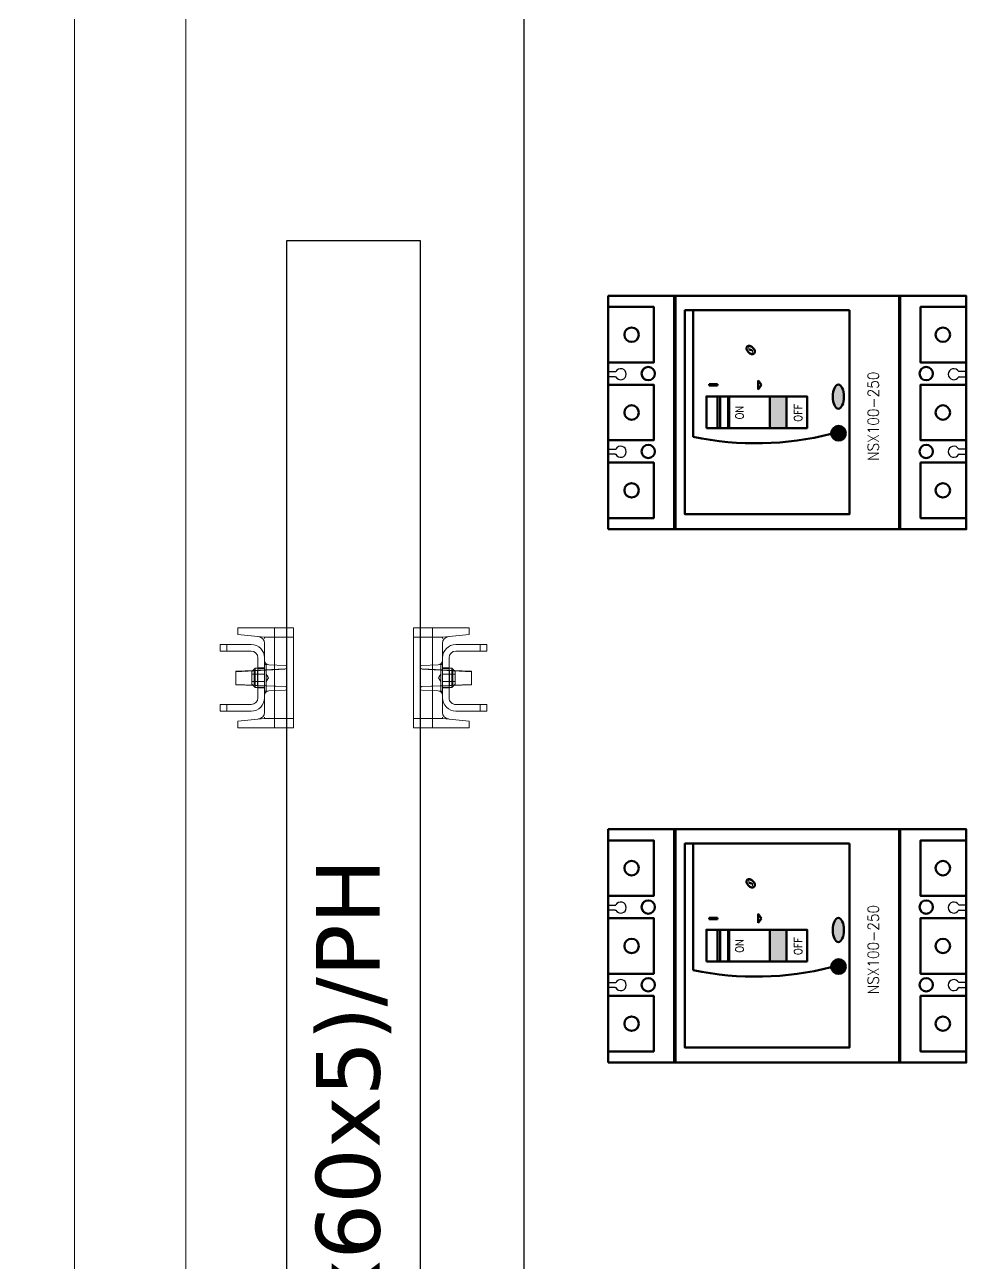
# Model space of a CAD drawing. Header units: millimetres. Extents: x -116965 to 323937, y 291661 to 566926.
# Drawn here: x -41560 to -41137, y 346724 to 347282 of the extents above; entities that cross this region are included whole.
import ezdxf
from ezdxf.enums import TextEntityAlignment as Align

# ---------------------------------------------------------------- set-up
doc = ezdxf.new("R2010")
doc.units = ezdxf.units.MM
doc.layers.get('0').update_dxf_attribs({"lineweight": 18})
doc.layers.add('C00-00-00', color=7, linetype='Continuous')
for name, color, linetype, lineweight in [('H', 7, 'Continuous', 100), ('hw_Text', 7, 'Continuous', 13), ('P', 250, 'Continuous', 100)]:
    doc.layers.add(name, color=color, linetype=linetype, lineweight=lineweight)
doc.styles.add('HW_Standard', font='complex.shx', dxfattribs={"width": 0.9})
doc.styles.get("Standard").update_dxf_attribs({"font": 'arial.ttf'})

# ---------------------------------------------------------------- blocks, each defined once
blk = doc.blocks.new('*U1599')
blk.add_lwpolyline([(1050, 2200), (1050, 0), (1100, 0), (1100, 2200)], close=True)
blk = doc.blocks.new('*U1443')
blk.add_lwpolyline([(0, 2200), (0, 0), (50, 0), (50, 2200)], close=True)
blk = doc.blocks.new('*U1771')
h = blk.add_hatch(color=254)
edge = h.paths.add_edge_path()
edge.add_spline(control_points=[(5.56, 1.78), (5.58, 1.82), (5.59, 1.87), (5.62, 1.95), (5.64, 2), (5.65, 2.04)], knot_values=[-0.183546, -0.183546, -0.183546, -0.183546, -0.091771, -0.091771, 0, 0, 0, 0], degree=3, periodic=0)
edge.add_line((5.65, 2.04), (5.27, 2.04))
edge.add_ellipse((6.4, 1.52), major_axis=(1.3, 1.25), ratio=0.66219, start_angle=104.5761, end_angle=114.7583)
edge.add_line((5.1, 1.78), (5.56, 1.78))
edge = h.paths.add_edge_path()
edge.add_spline(control_points=[(5.44, 1.27), (5.46, 1.32), (5.47, 1.36), (5.5, 1.45), (5.52, 1.49), (5.53, 1.53)], knot_values=[-0.183098, -0.183098, -0.183098, -0.183098, -0.091547, -0.091547, 0, 0, 0, 0], degree=3, periodic=0)
edge.add_line((5.53, 1.53), (4.99, 1.53))
edge.add_ellipse((6.4, 1.52), major_axis=(1.3, 1.25), ratio=0.66219, start_angle=124.0962, end_angle=133.9588)
edge.add_line((4.9, 1.27), (5.44, 1.27))
edge = h.paths.add_edge_path()
edge.add_spline(control_points=[(6.75, 1.18), (6.78, 1.32), (6.82, 1.45), (6.89, 1.72), (6.92, 1.85), (6.96, 1.98)], knot_values=[-0.551644, -0.551644, -0.551644, -0.551644, -0.275816, -0.275816, 0, 0, 0, 0], degree=3, periodic=0)
edge.add_spline(control_points=[(6.96, 1.98), (6.96, 1.99), (6.96, 1.99), (6.97, 2.01), (6.97, 2.01), (6.97, 2.01)], knot_values=[-0.018517, -0.018517, -0.018517, -0.018517, -0.010545, -0.010545, 0, 0, 0, 0], degree=3, periodic=0)
edge.add_spline(control_points=[(6.97, 2.01), (6.98, 2.02), (6.98, 2.03), (7, 2.03), (7.01, 2.04), (7.03, 2.04), (7.04, 2.04), (7.05, 2.04)], knot_values=[-0.027221, -0.027221, -0.027221, -0.027221, -0.014514, -0.014514, -0.00734, -0.00734, 0, 0, 0, 0], degree=3, periodic=0)
edge.add_line((7.05, 2.04), (7.44, 2.04))
edge.add_spline(control_points=[(7.44, 2.04), (7.45, 2.1), (7.46, 2.17), (7.49, 2.29), (7.5, 2.36), (7.52, 2.42)], knot_values=[-0.257765, -0.257765, -0.257765, -0.257765, -0.128882, -0.128882, 0, 0, 0, 0], degree=3, periodic=0)
edge.add_line((7.52, 2.42), (6.88, 2.42))
edge.add_spline(control_points=[(6.88, 2.42), (6.76, 2.42), (6.65, 2.4), (6.42, 2.3), (6.33, 2.24), (6.21, 2.11), (6.17, 2.06), (6.13, 1.97), (6.11, 1.94), (6.09, 1.88), (6.09, 1.86), (6.08, 1.83)], knot_values=[-0.86466, -0.86466, -0.86466, -0.86466, -0.632414, -0.632414, -0.431586, -0.431586, -0.283006, -0.283006, -0.174285, -0.174285, 0, 0, 0, 0], degree=3, periodic=0)
edge.add_spline(control_points=[(6.08, 1.83), (6.05, 1.71), (6.02, 1.59), (5.97, 1.36), (5.94, 1.24), (5.91, 1.13)], knot_values=[-0.479158, -0.479158, -0.479158, -0.479158, -0.239583, -0.239583, 0, 0, 0, 0], degree=3, periodic=0)
edge.add_spline(control_points=[(5.91, 1.13), (5.91, 1.12), (5.91, 1.11), (5.9, 1.09), (5.89, 1.08), (5.89, 1.08)], knot_values=[-0.028568, -0.028568, -0.028568, -0.028568, -0.012798, -0.012798, 0, 0, 0, 0], degree=3, periodic=0)
edge.add_spline(control_points=[(5.89, 1.08), (5.88, 1.07), (5.87, 1.05), (5.83, 1.04), (5.83, 1.04), (5.8, 1.03), (5.79, 1.03), (5.79, 1.03)], knot_values=[-0.058564, -0.058564, -0.058564, -0.058564, -0.027343, -0.027343, -0.015539, -0.015539, 0, 0, 0, 0], degree=3, periodic=0)
edge.add_line((5.79, 1.03), (5.39, 1.03))
edge.add_spline(control_points=[(5.39, 1.03), (5.37, 0.96), (5.35, 0.89), (5.31, 0.76), (5.3, 0.69), (5.28, 0.62)], knot_values=[-0.283689, -0.283689, -0.283689, -0.283689, -0.141847, -0.141847, 0, 0, 0, 0], degree=3, periodic=0)
edge.add_line((5.28, 0.62), (5.9, 0.62))
edge.add_spline(control_points=[(5.9, 0.62), (6.07, 0.62), (6.2, 0.65), (6.42, 0.75), (6.52, 0.82), (6.63, 0.94), (6.67, 0.98), (6.73, 1.09), (6.74, 1.14), (6.75, 1.18)], knot_values=[-1.143628, -1.143628, -1.143628, -1.143628, -0.811486, -0.811486, -0.496541, -0.496541, -0.30491, -0.30491, 0, 0, 0, 0], degree=3, periodic=0)
edge = h.paths.add_edge_path()
edge.add_ellipse((6.4, 1.52), major_axis=(1.3, 1.25), ratio=0.66219, start_angle=306, end_angle=315.8697)
edge.add_line((7.91, 1.81), (7.26, 1.81))
edge.add_spline(control_points=[(7.26, 1.81), (7.25, 1.77), (7.24, 1.72), (7.22, 1.64), (7.2, 1.59), (7.19, 1.55)], knot_values=[-0.178881, -0.178881, -0.178881, -0.178881, -0.089455, -0.089455, 0, 0, 0, 0], degree=3, periodic=0)
edge.add_line((7.19, 1.55), (7.83, 1.55))
edge = h.paths.add_edge_path()
edge.add_spline(control_points=[(7.13, 1.3), (7.12, 1.26), (7.11, 1.22), (7.08, 1.13), (7.07, 1.09), (7.06, 1.04)], knot_values=[-0.179952, -0.179952, -0.179952, -0.179952, -0.089977, -0.089977, 0, 0, 0, 0], degree=3, periodic=0)
edge.add_line((7.06, 1.04), (7.56, 1.04))
edge.add_ellipse((6.4, 1.52), major_axis=(1.3, 1.25), ratio=0.66219, start_angle=286.5797, end_angle=296.6533)
edge.add_line((7.72, 1.3), (7.13, 1.3))
at = {"color": 102}
blk.add_ellipse((6.4, 1.52), major_axis=(1.3, 1.25), ratio=0.66219, dxfattribs=at)
blk = doc.blocks.new('*U570')
blk.add_hatch(color=9).paths.add_polyline_path([(45.52, 7.76), (59.77, 7.76), (59.77, 0.34), (45.52, 0.34)])
h = blk.add_hatch(color=1)
edge = h.paths.add_edge_path()
edge.add_arc((43.19, -23.08), 3.31, 0, 360)
h = blk.add_hatch(color=7)
edge = h.paths.add_edge_path()
edge.add_ellipse((59.65, -23.01), major_axis=(-5.42, 0), ratio=0.460829, start_angle=0, end_angle=360)
for p, q in [((104.9, 50.82), (0, 50.82)), ((104.9, 50.32), (0, 50.32)), ((98.53, 42.25), (41.58, 42.25)), ((45.52, 36.32), (45.52, -8.89)), ((45.52, 36.32), (59.77, 36.32)), ((59.77, 36.32), (59.77, -8.89)), ((64.6, 35.13), (64.6, 31.33)), ((64.6, 35.13), (65.2, 35.13)), ((65.2, 35.13), (65.2, 31.33)), ((59.77, 31.34), (45.52, 31.34)), ((59.77, 30.16), (45.52, 30.16)), ((64.6, 31.33), (65.2, 31.33)), ((59.77, 26.53), (45.52, 26.53)), ((45.52, 26.12), (59.77, 26.12)), ((62.9, 13.07), (66.9, 13.07)), ((62.9, 13.07), (64.9, 11.62)), ((66.9, 13.07), (64.9, 11.62)), ((45.52, -8.89), (59.77, -8.89)), ((104.9, -50.32), (0, -50.32)), ((104.9, -50.82), (0, -50.82))]:
    blk.add_line(p, q)
at = {"color": 0}
blk.add_lwpolyline([(0, 80.5), (0, -80.5), (105, -80.5), (105, 80.5)], close=True, dxfattribs=at)
at = {"color": 1}
for points in [[(5, 80.5), (5, 60), (30, 60), (30, 80.5)], [(40, 80.5), (40, 60), (65, 60), (65, 80.5)], [(75, 80.5), (75, 60), (100, 60), (100, 80.5)], [(5, -80.5), (5, -60), (30, -60), (30, -80.5)], [(40, -80.5), (40, -60), (65, -60), (65, -80.5)], [(75, -80.5), (75, -60), (100, -60), (100, -80.5)]]:
    blk.add_lwpolyline(points, dxfattribs=at)
for points in [[(98.53, -27.97), (6.77, -27.97), (6.77, 45.99), (98.53, 45.99)], [(45.52, 36.32), (59.77, 36.32), (59.77, -8.89), (45.52, -8.89)], [(45.52, 7.76), (59.77, 7.76), (59.77, 0.34), (45.52, 0.34)]]:
    blk.add_lwpolyline(points, close=True)
for centre in [(17.5, 70), (52.5, 70), (87.5, 70), (17.5, -70), (52.5, -70), (87.5, -70)]:
    blk.add_circle(centre, 3.25, dxfattribs=at)
at = {"color": 3}
for centre in [(35, 62.5), (70, 62.5), (35, -62.5), (70, -62.5)]:
    blk.add_circle(centre, 3, dxfattribs=at)
blk.add_circle((43.19, -23.08), 3.31)
blk.add_arc((176.21, 14.1), 137.55, 168.1891, 194.2608)
blk.add_ellipse((59.65, -23.01), major_axis=(-5.42, 0), ratio=0.460829)
at = {"layer": 'P', "color": 0, "linetype": 'Continuous', "lineweight": -3}
for p, q in [((33.71, 77.4), (33.71, 80.5)), ((36.03, 80.5), (36.03, 77.4)), ((68.58, 77.4), (68.58, 80.5)), ((68.58, 77.4), (68.58, 80.5)), ((70.9, 80.5), (70.9, 77.4)), ((33.71, 77.4), (33.71, 77.11)), ((36.03, 77.4), (36.03, 77.11)), ((68.58, 77.4), (68.58, 77.11)), ((70.9, 77.4), (70.9, 77.11)), ((33.71, -77.4), (33.71, -77.11)), ((33.71, -77.4), (33.71, -80.5)), ((36.03, -77.4), (36.03, -77.11)), ((36.03, -80.5), (36.03, -77.4)), ((68.58, -77.4), (68.58, -77.11)), ((68.58, -77.4), (68.58, -80.5)), ((68.58, -77.4), (68.58, -80.5)), ((70.9, -77.4), (70.9, -77.11)), ((70.9, -80.5), (70.9, -77.4))]:
    blk.add_line(p, q, dxfattribs=at)
for centre, start, end in [((34.87, 74.9), 117.7191, 62.2809), ((69.74, 74.9), 117.7191, 62.2809), ((34.87, -74.9), 297.7191, 242.2809), ((69.74, -74.9), 297.7191, 242.2809)]:
    blk.add_arc(centre, 2.5, start, end, dxfattribs=at)
at = {"xscale": 1.215, "yscale": 1.215, "zscale": 1.215}
blk.add_blockref('*U1771', (72.9, 14.6), dxfattribs=at)
at = {"layer": 'hw_Text', "color": 3, "style": 'HW_Standard', "width": 0.9}
blk.add_text('ON', height=3.6, dxfattribs=at).set_placement((52.44, 21.43), align=Align.MIDDLE_CENTER)
at = {"layer": 'hw_Text', "color": 1, "style": 'HW_Standard', "width": 0.9}
blk.add_text('OFF', height=3.6, dxfattribs=at).set_placement((52.44, -4.88), align=Align.MIDDLE_CENTER)
at = {"layer": 'hw_Text', "color": 0, "style": 'HW_Standard', "width": 0.9, "flags": 8}
blk.add_attdef('TYPE113', text='', height=5, dxfattribs=at).set_placement((50.85, -38.7), align=Align.MIDDLE_CENTER)
blk = doc.blocks.new('*U1661')
at = {"color": 1, "lineweight": -3, "ltscale": 5}
blk.add_lwpolyline([(63309.24, 341247.32), (63309.24, 341307.32), (64179.14, 341307.32), (64179.14, 341247.32)], close=True, dxfattribs=at)
blk = doc.blocks.new('555')
at = {"lineweight": 5}
for p, q in [((-12, 33), (-15, 33)), ((-15, 33), (-15, 30)), ((-15, 30), (-12, 30)), ((-15, 19), (-15, 30)), ((-12, 30), (-12, 33)), ((-12, 30), (-12, 19)), ((15, 33), (12, 33)), ((12, 33), (12, 30)), ((12, 30), (15, 30)), ((12, 19), (12, 30)), ((15, 30), (15, 33)), ((15, 30), (15, 19)), ((-22.5, 25), (-19.5, 25)), ((-22.5, 0), (-22.5, 25)), ((-19.5, 25), (-18.24, 13)), ((-2.71, 26), (-3.96, 3.71)), ((-3, 26), (-3.36, 17.7)), ((-3, 26), (3, 26)), ((3, 26), (3.19, 26)), ((3.36, 17.7), (3, 26)), ((3.97, 3.72), (3.19, 26)), ((18.24, 13), (19.5, 25)), ((19.5, 25), (22.5, 25)), ((22.5, 25), (22.5, 0)), ((-2.9, 18.75), (-4.4, 17.25)), ((-4.4, 13), (-4.4, 17.25)), ((0, 17.25), (-4.4, 17.25)), ((-3.36, 17.7), (-3.43, 16.2)), ((3.36, 17.7), (-3.36, 17.7)), ((-2.9, 18.75), (0, 18.75)), ((-1.6, 18.75), (-1.6, 13)), ((0, 18.75), (2.9, 18.75)), ((4.4, 17.25), (0, 17.25)), ((1.6, 18.75), (1.6, 13)), ((2.9, 18.75), (4.4, 17.25)), ((3.48, 17.7), (3.36, 17.7)), ((3.43, 16.2), (3.36, 17.7)), ((4.4, 13), (4.4, 17.25)), ((-18.24, 13), (-18.24, 13)), ((-18.24, 13), (-18.24, 0)), ((-17.74, 13), (-18.24, 13)), ((-9, 13), (-15.54, 13)), ((-9, 16), (9, 16)), ((9, 13), (-9, 13)), ((-6, 13), (-6, 12.25)), ((0, 12.25), (-6, 12.25)), ((-4.5, 13), (-4.5, 16)), ((-4.15, 13), (-4.15, 16)), ((-3.43, 16.2), (-3.97, 3.72)), ((3.43, 16.2), (-3.43, 16.2)), ((0, 11.29), (-1.6, 12.25)), ((0, 11.29), (1.6, 12.25)), ((6, 12.25), (0, 12.25)), ((3.43, 16.2), (3.54, 16.2)), ((3.97, 3.72), (3.43, 16.2)), ((4.15, 13), (4.15, 16)), ((4.5, 13), (4.5, 16)), ((6, 13), (6, 12.25)), ((15.54, 13), (9, 13)), ((18.24, 13), (17.74, 13)), ((18.24, 0), (18.24, 13)), ((18.24, 13), (18.24, 13)), ((22.5, 8.5), (-22.5, 8.5)), ((-5.61, 3.72), (-5.86, 11.07)), ((5.86, 11.07), (5.61, 3.72)), ((-22.5, 3), (-4.86, 3)), ((-18.24, 0), (-22.5, 0)), ((-18.24, 0), (-17.74, 0)), ((-17.74, 0), (17.74, 0)), ((-4.72, 3), (-4.86, 3)), ((-4.72, 3), (4.72, 3)), ((4.86, 3), (4.72, 3)), ((4.86, 3), (22.5, 3)), ((17.74, 0), (18.24, 0)), ((22.5, 0), (18.24, 0))]:
    blk.add_line(p, q, dxfattribs=at)
for centre, radius, start, end in [((-9, 19), 6, 180, 270), ((-9, 19), 3, 180, 270), ((9, 19), 3, 270, 0), ((9, 19), 6, 270, 0), ((-15.54, 16), 3, 186, 270), ((-7.86, 11), 2, 2, 90), ((7.86, 11), 2, 90, 178), ((15.54, 16), 3, 270, 354), ((-4.86, 3.75), 0.75, 182, 270), ((-4.72, 3.75), 0.75, 270, 357.5104), ((-4.71, 3.75), 0.75, 270, 356.7829), ((4.72, 3.75), 0.75, 182.0138, 270), ((4.72, 3.75), 0.75, 182.4896, 270), ((4.86, 3.75), 0.75, 270, 358)]:
    blk.add_arc(centre, radius, start, end, dxfattribs=at)

msp = doc.modelspace()

# ---------------------------------------------------------------- linework, layer by layer
at = {"lineweight": -3, "ltscale": 5}
msp.add_line((-41335.949803, 348038.27154), (-41335.949803, 346374.783643), dxfattribs=at)

# ---------------------------------------------------------------- block references
for name, p in [('*U1599', (-42637.949803, 346151.783643)), ('*U1443', (-41537.949803, 346151.783643))]:
    msp.add_blockref(name, p)
at = {"lineweight": -3, "rotation": 270}
msp.add_blockref('*U1661', (-382689.838217, 410493.927028), dxfattribs=at)
at = {"xscale": -1, "rotation": 90}
msp.add_blockref('555', (-41439.514912, 346987.922778), dxfattribs=at)
at = {"rotation": 270}
msp.add_blockref('555', (-41385.514672, 346987.922778), dxfattribs=at)
at = {"layer": 'H', "color": 7}
ref = msp.add_blockref('*U570', (-41217.4491, 347054.783643), dxfattribs=dict(at, rotation=90))
ref.add_attrib('TYPE113', 'NSX100-250', dxfattribs={"layer": 'hw_Text', "color": 0, "height": 5, "rotation": 90, "style": 'HW_Standard', "width": 0.9}).set_placement((-41178.75305, 347105.638038), align=Align.MIDDLE_CENTER)
ref = msp.add_blockref('*U570', (-41217.4491, 346814.783643), dxfattribs=dict(at, rotation=90))
ref.add_attrib('TYPE113', 'NSX100-250', dxfattribs={"layer": 'hw_Text', "color": 0, "height": 5, "rotation": 90, "style": 'HW_Standard', "width": 0.9}).set_placement((-41178.75305, 346865.638038), align=Align.MIDDLE_CENTER)

# ---------------------------------------------------------------- texts
at = {"layer": 'C00-00-00', "color": 2, "insert": (-41412.514792, 346749.733043), "char_height": 28.70966008, "attachment_point": 5, "rotation": 90}
msp.add_mtext('{\\fVerdana|b0|i0|c0|p34;CU:(1x60x5)/PH}', dxfattribs=at)

doc.saveas('drawing.dxf')
